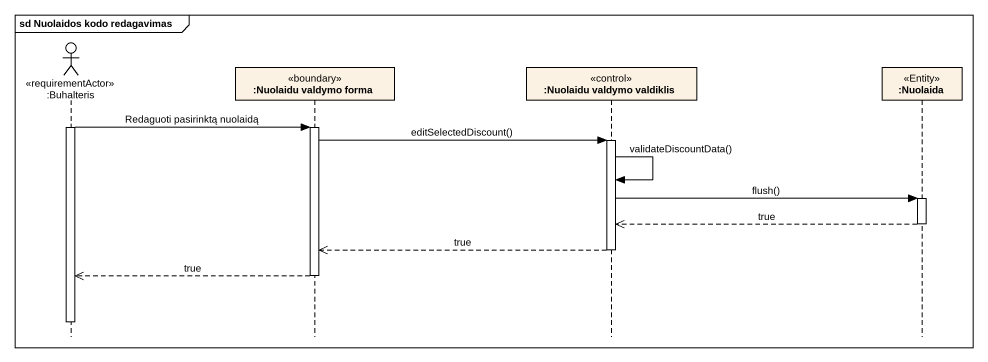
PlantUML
@startuml
mainframe sd Nuolaidos kodo redagavimas
hide footbox
actor ":Buhalteris" as Buhalteris <<requirementActor>>
participant ":Nuolaidu valdymo forma" as Nuolaidu_valdymo_forma <<boundary>>
participant ":Nuolaidu valdymo valdiklis" as Nuolaidu_valdymo_valdiklis <<control>>
participant ":Nuolaida" as Nuolaida <<Entity>>

activate Buhalteris
Buhalteris -> Nuolaidu_valdymo_forma : Redaguoti pasirinktą nuolaidą
activate Nuolaidu_valdymo_forma
Nuolaidu_valdymo_forma -> Nuolaidu_valdymo_valdiklis : editSelectedDiscount()
activate Nuolaidu_valdymo_valdiklis
Nuolaidu_valdymo_valdiklis -> Nuolaidu_valdymo_valdiklis : validateDiscountData()
Nuolaidu_valdymo_valdiklis -> Nuolaida : flush()
activate Nuolaida
Nuolaida -->> Nuolaidu_valdymo_valdiklis : true
deactivate Nuolaida
Nuolaidu_valdymo_valdiklis -->> Nuolaidu_valdymo_forma : true
deactivate Nuolaidu_valdymo_valdiklis
Nuolaidu_valdymo_forma -->> Buhalteris : true
deactivate Nuolaidu_valdymo_forma
deactivate Buhalteris
@enduml
